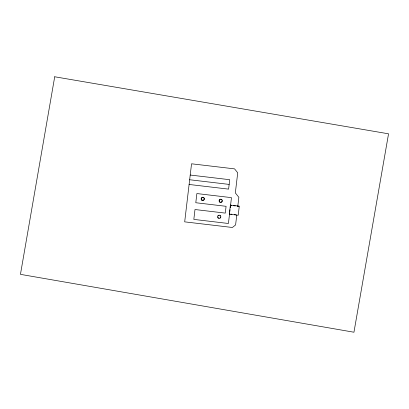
<?xml version="1.0" encoding="UTF-8"?>
<svg xmlns="http://www.w3.org/2000/svg" width="409" height="409" viewBox="0 0 409 409"><rect width="100%" height="100%" fill="white"/><g stroke="black" fill="none" stroke-linecap="round" stroke-linejoin="round"><path stroke-width="0.61" d="M229.684 212.741L228.416 223.488L193.825 219.403L194.991 209.531L225.282 213.109L226.085 206.31L195.793 202.736L196.877 193.554L231.468 197.639L230.553 205.364M229.827 211.514L230.047 209.669M230.267 207.823L230.482 205.983M236.791 214.827L235.599 224.919L232.399 227.486L184.689 221.852L191.545 163.794L234.567 168.876L237.716 172.797L235.339 192.92L238.861 197.307L237.808 206.223M190.216 175.037L229.715 179.704L228.605 189.127L189.106 184.464M189.664 179.75L229.158 184.413M230.349 205.344L231.765 205.507M233.544 205.717L235.39 205.937M237.128 206.141L238.917 206.356M230.732 214.112L231.959 214.26M234.316 214.536L235.584 214.684M222.036 201.162A1.375 1.375 0 0 1 221.898 201.494M221.683 201.775A1.375 1.375 0 0 1 221.064 202.133M220.354 202.133A1.375 1.375 0 0 1 219.521 201.494M219.382 201.162A1.375 1.375 0 0 1 219.382 200.451M219.521 200.119A1.375 1.375 0 0 1 220.354 199.48M221.397 199.612A1.375 1.375 0 0 1 221.683 199.832M221.898 200.119A1.375 1.375 0 0 1 222.036 200.451M220.4 217.481A1.375 1.375 0 0 1 219.894 217.982M218.518 217.982A1.375 1.375 0 0 1 218.017 217.481M218.017 216.105A1.375 1.375 0 0 1 218.518 215.599M219.894 215.599A1.375 1.375 0 0 1 220.4 216.105M230.379 205.088L229.306 214.209L238.212 215.257L239.291 206.141L230.379 205.088M54.709 76.774L20.45 274.352L353.949 332.226L388.55 133.815L54.709 76.774M202.082 200.052A1.375 1.375 0 0 0 204.147 198.861A1.375 1.375 0 0 0 202.082 197.67A1.375 1.375 0 0 0 202.082 200.052M218.048 217.951A1.641 1.641 0 0 0 220.794 217.215A1.641 1.641 0 0 0 218.784 215.206A1.641 1.641 0 0 0 218.048 217.951M201.949 200.277A1.641 1.641 0 0 0 204.408 198.861A1.641 1.641 0 0 0 201.949 197.44A1.641 1.641 0 0 0 201.949 200.277M219.551 201.964A1.641 1.641 0 0 0 222.291 201.228A1.641 1.641 0 0 0 220.282 199.219A1.641 1.641 0 0 0 219.551 201.964"/></g></svg>
